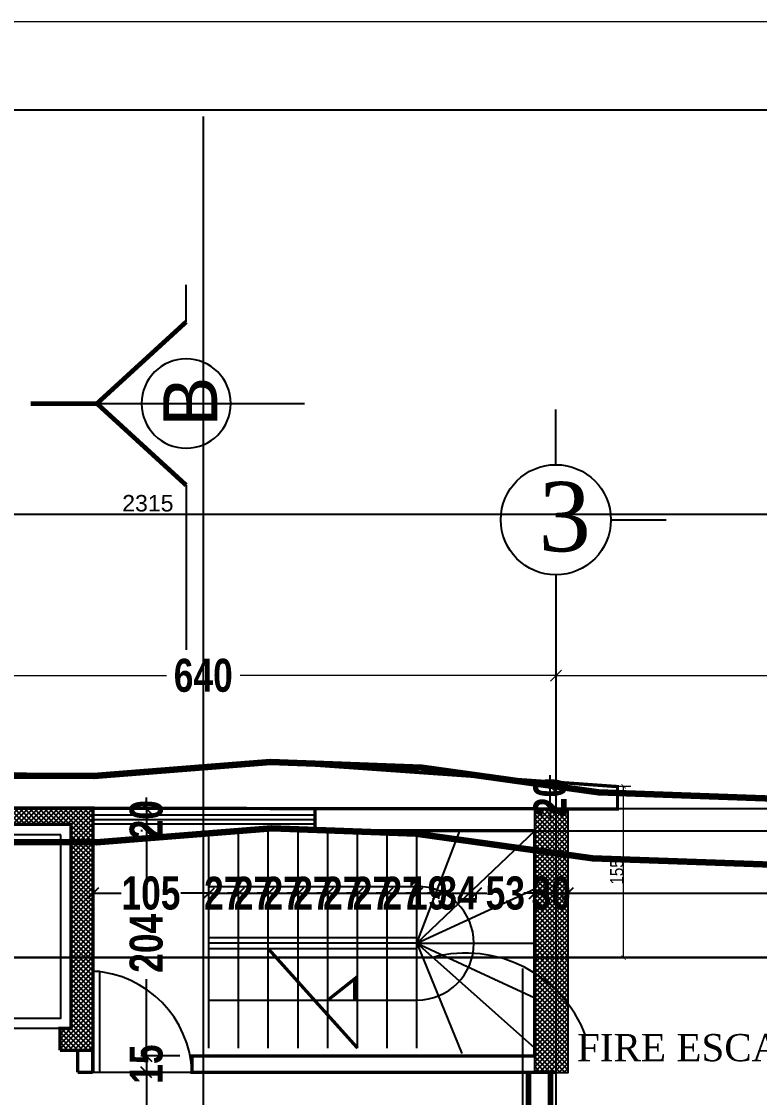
# Model space of a CAD drawing. Extents: x 250879 to 348495, y -51522 to -9360.
# Drawn here: x 337084 to 337754, y -42869 to -41892 of the extents above; entities that cross this region are included whole.
import ezdxf

# ---------------------------------------------------------------- set-up
doc = ezdxf.new("R2010")
doc.units = 0
doc.layers.get('0').update_dxf_attribs({"linetype": 'CONTINUOUS'})
doc.layers.get('DEFPOINTS').update_dxf_attribs({"color": 9, "linetype": 'CONTINUOUS'})
for name, color, linetype in [('AXIS', 1, 'CONTINUOUS'), ('COLUMN', 5, 'CONTINUOUS'), ('DIM', 3, 'CONTINUOUS'), ('FURNITURE', 4, 'CONTINUOUS'), ('HATCH', 8, 'CONTINUOUS'), ('TEXT', 3, 'CONTINUOUS'), ('WALL', 7, 'CONTINUOUS'), ('WALL1', 2, 'CONTINUOUS')]:
    doc.layers.add(name, color=color, linetype=linetype)
for name, color, linetype, lineweight in [('dimention', 151, 'CONTINUOUS', 13), ('excavation border', 5, 'CONTINUOUS', 30), ('VIS', 8, 'CONTINUOUS', 18)]:
    doc.layers.add(name, color=color, linetype=linetype, lineweight=lineweight)
doc.styles.add('CITYBLUEPRINT', font='cityb___.ttf', dxfattribs={"width": 0.8})
doc.styles.get("Standard").update_dxf_attribs({"font": 'sanss___.ttf', "height": 15})
doc.styles.add('style2', font='romantic.ttf', dxfattribs={"height": 50})
doc.styles.add('yon', font='ARIALN.TTF')
doc.dimstyles.new('50', dxfattribs={"dimtxt": 30, "dimasz": 10, "dimexe": 5, "dimexo": 6, "dimgap": 5, "dimtad": 0, "dimdec": 0, "dimdsep": 46, "dimtxsty": 'CITYBLUEPRINT', "dimblk1": 'OBLIQUE', "dimblk2": 'OBLIQUE', "dimsah": 1, "dimcen": 0.05, "dimdle": 0.03, "dimclrd": 24, "dimclre": 22, "dimclrt": 30, "dimadec": 0, "dimazin": 0, "dimtfac": 1, "dimtdec": 0, "dimtix": 1, "dimtmove": 0, "dimatfit": 3, "dimldrblk": 'OBLIQUE', "dimfxl": 1, "dimtolj": 1, "dimtzin": 0, "dimarcsym": 0})
doc.dimstyles.new('CM', dxfattribs={"dimscale": 0, "dimtxt": 12, "dimasz": 0.4, "dimexe": 50, "dimexo": 1000, "dimgap": 0.03, "dimtad": 1, "dimdec": 0, "dimzin": 0, "dimdsep": 46, "dimtxsty": 'yon', "dimblk": 'Ar thick3', "dimcen": 3, "dimdle": 8, "dimse1": 1, "dimse2": 1, "dimclrd": 8, "dimclre": 8, "dimclrt": 30, "dimadec": 0, "dimazin": 0, "dimtfac": 1, "dimtdec": 0, "dimtix": 1, "dimtmove": 1, "dimatfit": 3, "dimfxl": 50, "dimtolj": 1, "dimtzin": 0, "dimlwd": 9, "dimarcsym": 0})
doc.dimstyles.new('STANDARD$0', dxfattribs={"dimscale": 0, "dimtxt": 12, "dimasz": 8, "dimexe": 15, "dimexo": 0.0625, "dimgap": 2, "dimtad": 1, "dimdec": 0, "dimzin": 0, "dimdsep": 46, "dimtxsty": 'Standard', "dimblk1": 'ARCHTICK', "dimblk2": 'ARCHTICK', "dimsah": 1, "dimcen": 0.09, "dimdle": 15, "dimclrd": 3, "dimclre": 3, "dimclrt": 3, "dimazin": 0, "dimtfac": 1, "dimtdec": 0, "dimtofl": 0, "dimtmove": 1, "dimatfit": 3, "dimldrblk": 'ARCHTICK', "dimfxl": 1.0455, "dimfxlon": 1, "dimtolj": 1, "dimtzin": 0, "dimarcsym": 0})

# ---------------------------------------------------------------- blocks, each defined once
blk = doc.blocks.new('_ARCHTICK')
at = {"color": 0, "linetype": 'ByBlock', "const_width": 0.15}
blk.add_lwpolyline([(-0.5, -0.5), (0.5, 0.5)], dxfattribs=at)
blk = doc.blocks.new('*D2175')
at = {"layer": 'DEFPOINTS', "color": 0, "linetype": 'Continuous', "transparency": 16777216}
for p in [(338355.81, -42338.97), (336040.81, -42440.74), (338355.81, -42440.74)]:
    blk.add_point(p, dxfattribs=at)
at = {"layer": 'WALL', "color": 3, "linetype": 'Continuous', "lineweight": -2, "transparency": 16777216}
for p, q in [((336040.81, -42340.01), (336040.81, -42323.97)), ((338355.81, -42340.01), (338355.81, -42323.97)), ((336025.81, -42338.97), (338370.81, -42338.97))]:
    blk.add_line(p, q, dxfattribs=at)
at = {"layer": 'WALL', "color": 3, "linetype": 'Continuous', "lineweight": -2, "transparency": 16777216, "xscale": 8, "yscale": 8, "zscale": 8, "rotation": 180}
blk.add_blockref('_ARCHTICK', (336040.81, -42338.97), dxfattribs=at)
at = {"layer": 'WALL', "color": 3, "linetype": 'Continuous', "lineweight": -2, "transparency": 16777216, "xscale": 8, "yscale": 8, "zscale": 8}
blk.add_blockref('_ARCHTICK', (338355.81, -42338.97), dxfattribs=at)
at = {"layer": 'WALL', "color": 3, "linetype": 'Continuous', "transparency": 16777216, "insert": (337198.31, -42329.23), "char_height": 15, "attachment_point": 5}
blk.add_mtext('\\A1;2315', dxfattribs=at)
blk = doc.blocks.new('ST')
at = {"layer": 'WALL', "linetype": 'Continuous'}
for p, q in [((289093.86, -12839.65), (289282.86, -12839.65)), ((289093.86, -12942.85), (289282.86, -12942.85))]:
    blk.add_line(p, q, dxfattribs=at)
at = {"layer": 'WALL', "linetype": 'Continuous', "const_width": 3}
for points in [[(289147.86, -12896.25), (289228.86, -12986.4)], [(289201.86, -12942.85), (289226.39, -12923.44), (289226.39, -12942.85)]]:
    blk.add_lwpolyline(points, dxfattribs=at)
at = {"layer": 'WALL', "linetype": 'Continuous'}
blk.add_arc((289282.86, -12891.25), 51.6, 270, 90, dxfattribs=at)
blk = doc.blocks.new('sec')
at = {"layer": 'WALL'}
for p, q in [((0, 105.9), (0, 319.4)), ((0, 105.9), (-115.7, 0)), ((-115.7, 0), (153.7, 0)), ((0, -105.9), (0, -153.8))]:
    blk.add_line(p, q, dxfattribs=at)
at = {"layer": 'WALL', "const_width": 6}
for points in [[(0, 105.9), (-115.7, 0), (-201.5, 0)], [(0, -105.9), (-115.7, 0)]]:
    blk.add_lwpolyline(points, dxfattribs=at)
at = {"layer": 'WALL'}
blk.add_circle((0, 0), 57.9, dxfattribs=at)
blk = doc.blocks.new('_Oblique')
at = {"color": 0, "lineweight": -2}
blk.add_line((-0.5, -0.5), (0.5, 0.5), dxfattribs=at)
blk = doc.blocks.new('*D2163')
at = {"layer": 'DEFPOINTS', "color": 0, "linetype": 'Continuous', "lineweight": 5, "transparency": 16777216}
for p in [(328671.29, -10833.2), (328671.29, -10833.2), (328030.97, -10845.64)]:
    blk.add_point(p, dxfattribs=at)
at = {"layer": 'VIS', "color": 22, "linetype": 'Continuous', "lineweight": -2, "transparency": 16777216}
for p, q in [((328030.97, -10839.64), (328030.97, -10828.2)), ((328671.29, -10827.2), (328671.29, -10828.2))]:
    blk.add_line(p, q, dxfattribs=at)
at = {"layer": 'VIS', "color": 24, "linetype": 'Continuous', "lineweight": -2, "transparency": 16777216}
for p, q in [((328030.94, -10833.2), (328317.63, -10833.2)), ((328671.32, -10833.2), (328384.62, -10833.2))]:
    blk.add_line(p, q, dxfattribs=at)
at = {"layer": 'VIS', "color": 24, "linetype": 'Continuous', "lineweight": -2, "transparency": 16777216, "xscale": 10, "yscale": 10, "zscale": 10, "rotation": 180}
blk.add_blockref('_Oblique', (328030.97, -10833.2), dxfattribs=at)
at = {"layer": 'VIS', "color": 24, "linetype": 'Continuous', "lineweight": -2, "transparency": 16777216, "xscale": 10, "yscale": 10, "zscale": 10}
blk.add_blockref('_Oblique', (328671.29, -10833.2), dxfattribs=at)
at = {"layer": 'VIS', "color": 30, "linetype": 'Continuous', "lineweight": 5, "transparency": 16777216, "insert": (328351.13, -10833.2), "char_height": 30, "attachment_point": 5, "style": 'CITYBLUEPRINT'}
blk.add_mtext('\\A1;640', dxfattribs=at)
blk = doc.blocks.new('*D2164')
at = {"layer": 'DEFPOINTS', "color": 0, "linetype": 'Continuous', "lineweight": 5, "transparency": 16777216}
for p in [(328671.29, -10833.2), (329123.76, -10833.2), (329123.76, -10833.2)]:
    blk.add_point(p, dxfattribs=at)
at = {"layer": 'VIS', "color": 22, "linetype": 'Continuous', "lineweight": -2, "transparency": 16777216}
for p, q in [((328671.29, -10827.2), (328671.29, -10828.2)), ((329123.76, -10827.2), (329123.76, -10828.2))]:
    blk.add_line(p, q, dxfattribs=at)
at = {"layer": 'VIS', "color": 24, "linetype": 'Continuous', "lineweight": -2, "transparency": 16777216}
for p, q in [((328671.26, -10833.2), (328866.66, -10833.2)), ((329123.79, -10833.2), (328928.39, -10833.2))]:
    blk.add_line(p, q, dxfattribs=at)
at = {"layer": 'VIS', "color": 24, "linetype": 'Continuous', "lineweight": -2, "transparency": 16777216, "xscale": 10, "yscale": 10, "zscale": 10, "rotation": 180}
blk.add_blockref('_Oblique', (328671.29, -10833.2), dxfattribs=at)
at = {"layer": 'VIS', "color": 24, "linetype": 'Continuous', "lineweight": -2, "transparency": 16777216, "xscale": 10, "yscale": 10, "zscale": 10}
blk.add_blockref('_Oblique', (329123.76, -10833.2), dxfattribs=at)
at = {"layer": 'VIS', "color": 30, "linetype": 'Continuous', "lineweight": 5, "transparency": 16777216, "insert": (328897.52, -10833.2), "char_height": 30, "attachment_point": 5, "style": 'CITYBLUEPRINT'}
blk.add_mtext('\\A1;452', dxfattribs=at)
blk = doc.blocks.new('*D2190')
at = {"layer": 'DEFPOINTS', "color": 0, "linetype": 'Continuous', "transparency": 16777216}
for p in [(337199.39, -42606.39), (337196.97, -42626.39), (337199.39, -42626.39)]:
    blk.add_point(p, dxfattribs=at)
at = {"layer": 'VIS', "color": 24, "linetype": 'Continuous', "lineweight": -2, "transparency": 16777216}
for p, q in [((337196.97, -42606.39), (337196.97, -42596.39)), ((337196.97, -42606.39), (337196.97, -42626.39)), ((337196.97, -42626.39), (337196.97, -42636.39))]:
    blk.add_line(p, q, dxfattribs=at)
at = {"layer": 'VIS', "color": 22, "linetype": 'Continuous', "lineweight": -2, "transparency": 16777216}
for p, q in [((337193.39, -42606.39), (337191.97, -42606.39)), ((337193.39, -42626.39), (337191.97, -42626.39))]:
    blk.add_line(p, q, dxfattribs=at)
at = {"layer": 'VIS', "color": 24, "linetype": 'Continuous', "lineweight": -2, "transparency": 16777216, "xscale": 10, "yscale": 10, "zscale": 10}
for p, rotation in [((337196.97, -42606.39), 270), ((337196.97, -42626.39), 90)]:
    blk.add_blockref('_Oblique', p, dxfattribs=dict(at, rotation=rotation))
at = {"layer": 'VIS', "color": 30, "linetype": 'Continuous', "lineweight": 5, "transparency": 16777216, "insert": (337196.97, -42616.39), "char_height": 30, "attachment_point": 5, "rotation": 90, "style": 'CITYBLUEPRINT'}
blk.add_mtext('\\A1;20', dxfattribs=at)
blk = doc.blocks.new('*D2191')
at = {"layer": 'DEFPOINTS', "color": 0, "linetype": 'Continuous', "transparency": 16777216}
for p in [(337199.39, -42626.39), (337196.97, -42830.82), (337233.24, -42830.82)]:
    blk.add_point(p, dxfattribs=at)
at = {"layer": 'VIS', "color": 22, "linetype": 'Continuous', "lineweight": -2, "transparency": 16777216}
for p, q in [((337193.39, -42626.39), (337191.97, -42626.39)), ((337227.24, -42830.82), (337191.97, -42830.82))]:
    blk.add_line(p, q, dxfattribs=at)
at = {"layer": 'VIS', "color": 24, "linetype": 'Continuous', "lineweight": -2, "transparency": 16777216}
for p, q in [((337196.97, -42626.36), (337196.97, -42696.17)), ((337196.97, -42830.85), (337196.97, -42761.04))]:
    blk.add_line(p, q, dxfattribs=at)
at = {"layer": 'VIS', "color": 24, "linetype": 'Continuous', "lineweight": -2, "transparency": 16777216, "xscale": 10, "yscale": 10, "zscale": 10}
for p, rotation in [((337196.97, -42626.39), 90), ((337196.97, -42830.82), 270)]:
    blk.add_blockref('_Oblique', p, dxfattribs=dict(at, rotation=rotation))
at = {"layer": 'VIS', "color": 30, "linetype": 'Continuous', "lineweight": 5, "transparency": 16777216, "insert": (337196.97, -42728.61), "char_height": 30, "attachment_point": 5, "rotation": 90, "style": 'CITYBLUEPRINT'}
blk.add_mtext('\\A1;204', dxfattribs=at)
blk = doc.blocks.new('*D2192')
at = {"layer": 'DEFPOINTS', "color": 0, "linetype": 'Continuous', "transparency": 16777216}
for p in [(337233.24, -42830.82), (337196.97, -42845.82), (337232.72, -42845.82)]:
    blk.add_point(p, dxfattribs=at)
at = {"layer": 'VIS', "color": 24, "linetype": 'Continuous', "lineweight": -2, "transparency": 16777216}
for p, q in [((337196.97, -42830.82), (337196.97, -42820.82)), ((337196.97, -42830.82), (337196.97, -42845.82)), ((337196.97, -42845.82), (337196.97, -42855.82))]:
    blk.add_line(p, q, dxfattribs=at)
at = {"layer": 'VIS', "color": 22, "linetype": 'Continuous', "lineweight": -2, "transparency": 16777216}
for p, q in [((337227.24, -42830.82), (337191.97, -42830.82)), ((337226.72, -42845.82), (337191.97, -42845.82))]:
    blk.add_line(p, q, dxfattribs=at)
at = {"layer": 'VIS', "color": 24, "linetype": 'Continuous', "lineweight": -2, "transparency": 16777216, "xscale": 10, "yscale": 10, "zscale": 10}
for p, rotation in [((337196.97, -42830.82), 270), ((337196.97, -42845.82), 90)]:
    blk.add_blockref('_Oblique', p, dxfattribs=dict(at, rotation=rotation))
at = {"layer": 'VIS', "color": 30, "linetype": 'Continuous', "lineweight": 5, "transparency": 16777216, "insert": (337196.97, -42838.32), "char_height": 30, "attachment_point": 5, "rotation": 90, "style": 'CITYBLUEPRINT'}
blk.add_mtext('\\A1;15', dxfattribs=at)
blk = doc.blocks.new('*D2193')
at = {"layer": 'DEFPOINTS', "color": 0, "linetype": 'Continuous', "transparency": 16777216}
for p in [(337232.72, -42845.82), (337196.97, -45525.88), (337203.78, -45525.88)]:
    blk.add_point(p, dxfattribs=at)
at = {"layer": 'VIS', "color": 22, "linetype": 'Continuous', "lineweight": -2, "transparency": 16777216}
for p, q in [((337226.72, -42845.82), (337191.97, -42845.82)), ((337197.78, -45525.88), (337191.97, -45525.88))]:
    blk.add_line(p, q, dxfattribs=at)
at = {"layer": 'VIS', "color": 24, "linetype": 'Continuous', "lineweight": -2, "transparency": 16777216}
for p, q in [((337196.97, -42845.79), (337196.97, -44142.83)), ((337196.97, -45525.91), (337196.97, -44228.87))]:
    blk.add_line(p, q, dxfattribs=at)
at = {"layer": 'VIS', "color": 24, "linetype": 'Continuous', "lineweight": -2, "transparency": 16777216, "xscale": 10, "yscale": 10, "zscale": 10}
for p, rotation in [((337196.97, -42845.82), 90), ((337196.97, -45525.88), 270)]:
    blk.add_blockref('_Oblique', p, dxfattribs=dict(at, rotation=rotation))
at = {"layer": 'VIS', "color": 30, "linetype": 'Continuous', "lineweight": 5, "transparency": 16777216, "insert": (337196.97, -44185.85), "char_height": 30, "attachment_point": 5, "rotation": 90, "style": 'CITYBLUEPRINT'}
blk.add_mtext('\\A1;2680', dxfattribs=at)
blk = doc.blocks.new('*D2228')
at = {"layer": 'DEFPOINTS', "color": 0, "linetype": 'Continuous', "transparency": 16777216}
for p in [(337253.68, -42683.15), (337253.68, -42683.22), (337148.56, -42683.73)]:
    blk.add_point(p, dxfattribs=at)
at = {"layer": 'VIS', "color": 24, "linetype": 'Continuous', "lineweight": -2, "transparency": 16777216}
for p, q in [((337148.53, -42683.15), (337173.97, -42683.15)), ((337253.71, -42683.15), (337228.26, -42683.15))]:
    blk.add_line(p, q, dxfattribs=at)
at = {"layer": 'VIS', "color": 22, "linetype": 'Continuous', "lineweight": -2, "transparency": 16777216}
for p, q in [((337148.56, -42677.73), (337148.56, -42678.15)), ((337253.68, -42677.22), (337253.68, -42678.15))]:
    blk.add_line(p, q, dxfattribs=at)
at = {"layer": 'VIS', "color": 24, "linetype": 'Continuous', "lineweight": -2, "transparency": 16777216, "xscale": 10, "yscale": 10, "zscale": 10, "rotation": 180}
blk.add_blockref('_Oblique', (337148.56, -42683.15), dxfattribs=at)
at = {"layer": 'VIS', "color": 24, "linetype": 'Continuous', "lineweight": -2, "transparency": 16777216, "xscale": 10, "yscale": 10, "zscale": 10}
blk.add_blockref('_Oblique', (337253.68, -42683.15), dxfattribs=at)
at = {"layer": 'VIS', "color": 30, "linetype": 'Continuous', "lineweight": 5, "transparency": 16777216, "insert": (337201.12, -42683.15), "char_height": 30, "attachment_point": 5, "style": 'CITYBLUEPRINT'}
blk.add_mtext('\\A1;105', dxfattribs=at)
blk = doc.blocks.new('*D2229')
at = {"layer": 'DEFPOINTS', "color": 0, "linetype": 'Continuous', "transparency": 16777216}
for p in [(337253.68, -42683.22), (337280.68, -42683.15), (337280.68, -42683.22)]:
    blk.add_point(p, dxfattribs=at)
at = {"layer": 'VIS', "color": 24, "linetype": 'Continuous', "lineweight": -2, "transparency": 16777216}
for p, q in [((337253.68, -42683.15), (337243.68, -42683.15)), ((337253.68, -42683.15), (337280.68, -42683.15)), ((337280.68, -42683.15), (337290.68, -42683.15))]:
    blk.add_line(p, q, dxfattribs=at)
at = {"layer": 'VIS', "color": 22, "linetype": 'Continuous', "lineweight": -2, "transparency": 16777216}
for p, q in [((337253.68, -42677.22), (337253.68, -42678.15)), ((337280.68, -42677.22), (337280.68, -42678.15))]:
    blk.add_line(p, q, dxfattribs=at)
at = {"layer": 'VIS', "color": 24, "linetype": 'Continuous', "lineweight": -2, "transparency": 16777216, "xscale": 10, "yscale": 10, "zscale": 10}
blk.add_blockref('_Oblique', (337253.68, -42683.15), dxfattribs=at)
at = {"layer": 'VIS', "color": 24, "linetype": 'Continuous', "lineweight": -2, "transparency": 16777216, "xscale": 10, "yscale": 10, "zscale": 10, "rotation": 180}
blk.add_blockref('_Oblique', (337280.68, -42683.15), dxfattribs=at)
at = {"layer": 'VIS', "color": 30, "linetype": 'Continuous', "lineweight": 5, "transparency": 16777216, "insert": (337267.18, -42683.15), "char_height": 30, "attachment_point": 5, "style": 'CITYBLUEPRINT'}
blk.add_mtext('\\A1;27', dxfattribs=at)
blk = doc.blocks.new('*D2230')
at = {"layer": 'DEFPOINTS', "color": 0, "linetype": 'Continuous', "transparency": 16777216}
for p in [(337280.68, -42683.22), (337307.68, -42683.15), (337307.68, -42683.22)]:
    blk.add_point(p, dxfattribs=at)
at = {"layer": 'VIS', "color": 24, "linetype": 'Continuous', "lineweight": -2, "transparency": 16777216}
for p, q in [((337280.68, -42683.15), (337270.68, -42683.15)), ((337280.68, -42683.15), (337307.68, -42683.15)), ((337307.68, -42683.15), (337317.68, -42683.15))]:
    blk.add_line(p, q, dxfattribs=at)
at = {"layer": 'VIS', "color": 22, "linetype": 'Continuous', "lineweight": -2, "transparency": 16777216}
for p, q in [((337280.68, -42677.22), (337280.68, -42678.15)), ((337307.68, -42677.22), (337307.68, -42678.15))]:
    blk.add_line(p, q, dxfattribs=at)
at = {"layer": 'VIS', "color": 24, "linetype": 'Continuous', "lineweight": -2, "transparency": 16777216, "xscale": 10, "yscale": 10, "zscale": 10}
blk.add_blockref('_Oblique', (337280.68, -42683.15), dxfattribs=at)
at = {"layer": 'VIS', "color": 24, "linetype": 'Continuous', "lineweight": -2, "transparency": 16777216, "xscale": 10, "yscale": 10, "zscale": 10, "rotation": 180}
blk.add_blockref('_Oblique', (337307.68, -42683.15), dxfattribs=at)
at = {"layer": 'VIS', "color": 30, "linetype": 'Continuous', "lineweight": 5, "transparency": 16777216, "insert": (337294.18, -42683.15), "char_height": 30, "attachment_point": 5, "style": 'CITYBLUEPRINT'}
blk.add_mtext('\\A1;27', dxfattribs=at)
blk = doc.blocks.new('*D2231')
at = {"layer": 'DEFPOINTS', "color": 0, "linetype": 'Continuous', "transparency": 16777216}
for p in [(337307.68, -42683.22), (337334.68, -42677.01), (337334.68, -42683.15)]:
    blk.add_point(p, dxfattribs=at)
at = {"layer": 'VIS', "color": 24, "linetype": 'Continuous', "lineweight": -2, "transparency": 16777216}
for p, q in [((337307.68, -42683.15), (337297.68, -42683.15)), ((337307.68, -42683.15), (337334.68, -42683.15)), ((337334.68, -42683.15), (337344.68, -42683.15))]:
    blk.add_line(p, q, dxfattribs=at)
at = {"layer": 'VIS', "color": 22, "linetype": 'Continuous', "lineweight": -2, "transparency": 16777216}
for p, q in [((337307.68, -42677.22), (337307.68, -42678.15)), ((337334.68, -42683.01), (337334.68, -42688.15))]:
    blk.add_line(p, q, dxfattribs=at)
at = {"layer": 'VIS', "color": 24, "linetype": 'Continuous', "lineweight": -2, "transparency": 16777216, "xscale": 10, "yscale": 10, "zscale": 10}
blk.add_blockref('_Oblique', (337307.68, -42683.15), dxfattribs=at)
at = {"layer": 'VIS', "color": 24, "linetype": 'Continuous', "lineweight": -2, "transparency": 16777216, "xscale": 10, "yscale": 10, "zscale": 10, "rotation": 180}
blk.add_blockref('_Oblique', (337334.68, -42683.15), dxfattribs=at)
at = {"layer": 'VIS', "color": 30, "linetype": 'Continuous', "lineweight": 5, "transparency": 16777216, "insert": (337321.18, -42683.15), "char_height": 30, "attachment_point": 5, "style": 'CITYBLUEPRINT'}
blk.add_mtext('\\A1;27', dxfattribs=at)
blk = doc.blocks.new('*D2232')
at = {"layer": 'DEFPOINTS', "color": 0, "linetype": 'Continuous', "transparency": 16777216}
for p in [(337334.68, -42677.01), (337361.68, -42677.01), (337361.68, -42683.15)]:
    blk.add_point(p, dxfattribs=at)
at = {"layer": 'VIS', "color": 24, "linetype": 'Continuous', "lineweight": -2, "transparency": 16777216}
for p, q in [((337334.68, -42683.15), (337324.68, -42683.15)), ((337334.68, -42683.15), (337361.68, -42683.15)), ((337361.68, -42683.15), (337371.68, -42683.15))]:
    blk.add_line(p, q, dxfattribs=at)
at = {"layer": 'VIS', "color": 22, "linetype": 'Continuous', "lineweight": -2, "transparency": 16777216}
for p, q in [((337334.68, -42683.01), (337334.68, -42688.15)), ((337361.68, -42683.01), (337361.68, -42688.15))]:
    blk.add_line(p, q, dxfattribs=at)
at = {"layer": 'VIS', "color": 24, "linetype": 'Continuous', "lineweight": -2, "transparency": 16777216, "xscale": 10, "yscale": 10, "zscale": 10}
blk.add_blockref('_Oblique', (337334.68, -42683.15), dxfattribs=at)
at = {"layer": 'VIS', "color": 24, "linetype": 'Continuous', "lineweight": -2, "transparency": 16777216, "xscale": 10, "yscale": 10, "zscale": 10, "rotation": 180}
blk.add_blockref('_Oblique', (337361.68, -42683.15), dxfattribs=at)
at = {"layer": 'VIS', "color": 30, "linetype": 'Continuous', "lineweight": 5, "transparency": 16777216, "insert": (337348.18, -42683.15), "char_height": 30, "attachment_point": 5, "style": 'CITYBLUEPRINT'}
blk.add_mtext('\\A1;27', dxfattribs=at)
blk = doc.blocks.new('*D2233')
at = {"layer": 'DEFPOINTS', "color": 0, "linetype": 'Continuous', "transparency": 16777216}
for p in [(337361.68, -42677.01), (337388.68, -42677.01), (337388.68, -42683.15)]:
    blk.add_point(p, dxfattribs=at)
at = {"layer": 'VIS', "color": 24, "linetype": 'Continuous', "lineweight": -2, "transparency": 16777216}
for p, q in [((337361.68, -42683.15), (337351.68, -42683.15)), ((337361.68, -42683.15), (337388.68, -42683.15)), ((337388.68, -42683.15), (337398.68, -42683.15))]:
    blk.add_line(p, q, dxfattribs=at)
at = {"layer": 'VIS', "color": 22, "linetype": 'Continuous', "lineweight": -2, "transparency": 16777216}
for p, q in [((337361.68, -42683.01), (337361.68, -42688.15)), ((337388.68, -42683.01), (337388.68, -42688.15))]:
    blk.add_line(p, q, dxfattribs=at)
at = {"layer": 'VIS', "color": 24, "linetype": 'Continuous', "lineweight": -2, "transparency": 16777216, "xscale": 10, "yscale": 10, "zscale": 10}
blk.add_blockref('_Oblique', (337361.68, -42683.15), dxfattribs=at)
at = {"layer": 'VIS', "color": 24, "linetype": 'Continuous', "lineweight": -2, "transparency": 16777216, "xscale": 10, "yscale": 10, "zscale": 10, "rotation": 180}
blk.add_blockref('_Oblique', (337388.68, -42683.15), dxfattribs=at)
at = {"layer": 'VIS', "color": 30, "linetype": 'Continuous', "lineweight": 5, "transparency": 16777216, "insert": (337375.18, -42683.15), "char_height": 30, "attachment_point": 5, "style": 'CITYBLUEPRINT'}
blk.add_mtext('\\A1;27', dxfattribs=at)
blk = doc.blocks.new('*D2234')
at = {"layer": 'DEFPOINTS', "color": 0, "linetype": 'Continuous', "transparency": 16777216}
for p in [(337388.68, -42677.01), (337415.68, -42677.01), (337415.68, -42683.15)]:
    blk.add_point(p, dxfattribs=at)
at = {"layer": 'VIS', "color": 24, "linetype": 'Continuous', "lineweight": -2, "transparency": 16777216}
for p, q in [((337388.68, -42683.15), (337378.68, -42683.15)), ((337388.68, -42683.15), (337415.68, -42683.15)), ((337415.68, -42683.15), (337425.68, -42683.15))]:
    blk.add_line(p, q, dxfattribs=at)
at = {"layer": 'VIS', "color": 22, "linetype": 'Continuous', "lineweight": -2, "transparency": 16777216}
for p, q in [((337388.68, -42683.01), (337388.68, -42688.15)), ((337415.68, -42683.01), (337415.68, -42688.15))]:
    blk.add_line(p, q, dxfattribs=at)
at = {"layer": 'VIS', "color": 24, "linetype": 'Continuous', "lineweight": -2, "transparency": 16777216, "xscale": 10, "yscale": 10, "zscale": 10}
blk.add_blockref('_Oblique', (337388.68, -42683.15), dxfattribs=at)
at = {"layer": 'VIS', "color": 24, "linetype": 'Continuous', "lineweight": -2, "transparency": 16777216, "xscale": 10, "yscale": 10, "zscale": 10, "rotation": 180}
blk.add_blockref('_Oblique', (337415.68, -42683.15), dxfattribs=at)
at = {"layer": 'VIS', "color": 30, "linetype": 'Continuous', "lineweight": 5, "transparency": 16777216, "insert": (337402.18, -42683.15), "char_height": 30, "attachment_point": 5, "style": 'CITYBLUEPRINT'}
blk.add_mtext('\\A1;27', dxfattribs=at)
blk = doc.blocks.new('*D2235')
at = {"layer": 'DEFPOINTS', "color": 0, "linetype": 'Continuous', "transparency": 16777216}
for p in [(337415.68, -42677.01), (337442.68, -42677.01), (337442.68, -42683.15)]:
    blk.add_point(p, dxfattribs=at)
at = {"layer": 'VIS', "color": 24, "linetype": 'Continuous', "lineweight": -2, "transparency": 16777216}
for p, q in [((337415.68, -42683.15), (337405.68, -42683.15)), ((337415.68, -42683.15), (337442.68, -42683.15)), ((337442.68, -42683.15), (337452.68, -42683.15))]:
    blk.add_line(p, q, dxfattribs=at)
at = {"layer": 'VIS', "color": 22, "linetype": 'Continuous', "lineweight": -2, "transparency": 16777216}
for p, q in [((337415.68, -42683.01), (337415.68, -42688.15)), ((337442.68, -42683.01), (337442.68, -42688.15))]:
    blk.add_line(p, q, dxfattribs=at)
at = {"layer": 'VIS', "color": 24, "linetype": 'Continuous', "lineweight": -2, "transparency": 16777216, "xscale": 10, "yscale": 10, "zscale": 10}
blk.add_blockref('_Oblique', (337415.68, -42683.15), dxfattribs=at)
at = {"layer": 'VIS', "color": 24, "linetype": 'Continuous', "lineweight": -2, "transparency": 16777216, "xscale": 10, "yscale": 10, "zscale": 10, "rotation": 180}
blk.add_blockref('_Oblique', (337442.68, -42683.15), dxfattribs=at)
at = {"layer": 'VIS', "color": 30, "linetype": 'Continuous', "lineweight": 5, "transparency": 16777216, "insert": (337429.18, -42683.15), "char_height": 30, "attachment_point": 5, "style": 'CITYBLUEPRINT'}
blk.add_mtext('\\A1;27', dxfattribs=at)
blk = doc.blocks.new('*D2236')
at = {"layer": 'DEFPOINTS', "color": 0, "linetype": 'Continuous', "transparency": 16777216}
for p in [(337442.68, -42677.01), (337462.14, -42677.5), (337462.14, -42683.15)]:
    blk.add_point(p, dxfattribs=at)
at = {"layer": 'VIS', "color": 24, "linetype": 'Continuous', "lineweight": -2, "transparency": 16777216}
for p, q in [((337442.68, -42683.15), (337432.68, -42683.15)), ((337442.68, -42683.15), (337462.14, -42683.15)), ((337462.14, -42683.15), (337472.14, -42683.15))]:
    blk.add_line(p, q, dxfattribs=at)
at = {"layer": 'VIS', "color": 22, "linetype": 'Continuous', "lineweight": -2, "transparency": 16777216}
for p, q in [((337442.68, -42683.01), (337442.68, -42688.15)), ((337462.14, -42683.5), (337462.14, -42688.15))]:
    blk.add_line(p, q, dxfattribs=at)
at = {"layer": 'VIS', "color": 24, "linetype": 'Continuous', "lineweight": -2, "transparency": 16777216, "xscale": 10, "yscale": 10, "zscale": 10}
blk.add_blockref('_Oblique', (337442.68, -42683.15), dxfattribs=at)
at = {"layer": 'VIS', "color": 24, "linetype": 'Continuous', "lineweight": -2, "transparency": 16777216, "xscale": 10, "yscale": 10, "zscale": 10, "rotation": 180}
blk.add_blockref('_Oblique', (337462.14, -42683.15), dxfattribs=at)
at = {"layer": 'VIS', "color": 30, "linetype": 'Continuous', "lineweight": 5, "transparency": 16777216, "insert": (337452.41, -42683.15), "char_height": 30, "attachment_point": 5, "style": 'CITYBLUEPRINT'}
blk.add_mtext('\\A1;19', dxfattribs=at)
blk = doc.blocks.new('*D2237')
at = {"layer": 'DEFPOINTS', "color": 0, "linetype": 'Continuous', "transparency": 16777216}
for p in [(337462.14, -42677.5), (337496.11, -42677.5), (337496.11, -42683.15)]:
    blk.add_point(p, dxfattribs=at)
at = {"layer": 'VIS', "color": 24, "linetype": 'Continuous', "lineweight": -2, "transparency": 16777216}
for p, q in [((337462.14, -42683.15), (337452.14, -42683.15)), ((337462.14, -42683.15), (337496.11, -42683.15)), ((337496.11, -42683.15), (337506.11, -42683.15))]:
    blk.add_line(p, q, dxfattribs=at)
at = {"layer": 'VIS', "color": 22, "linetype": 'Continuous', "lineweight": -2, "transparency": 16777216}
for p, q in [((337462.14, -42683.5), (337462.14, -42688.15)), ((337496.11, -42683.5), (337496.11, -42688.15))]:
    blk.add_line(p, q, dxfattribs=at)
at = {"layer": 'VIS', "color": 24, "linetype": 'Continuous', "lineweight": -2, "transparency": 16777216, "xscale": 10, "yscale": 10, "zscale": 10}
blk.add_blockref('_Oblique', (337462.14, -42683.15), dxfattribs=at)
at = {"layer": 'VIS', "color": 24, "linetype": 'Continuous', "lineweight": -2, "transparency": 16777216, "xscale": 10, "yscale": 10, "zscale": 10, "rotation": 180}
blk.add_blockref('_Oblique', (337496.11, -42683.15), dxfattribs=at)
at = {"layer": 'VIS', "color": 30, "linetype": 'Continuous', "lineweight": 5, "transparency": 16777216, "insert": (337479.12, -42683.15), "char_height": 30, "attachment_point": 5, "style": 'CITYBLUEPRINT'}
blk.add_mtext('\\A1;34', dxfattribs=at)
blk = doc.blocks.new('*D2238')
at = {"layer": 'DEFPOINTS', "color": 0, "linetype": 'Continuous', "transparency": 16777216}
for p in [(337496.11, -42677.5), (337549.54, -42677.5), (337549.54, -42683.15)]:
    blk.add_point(p, dxfattribs=at)
at = {"layer": 'VIS', "color": 24, "linetype": 'Continuous', "lineweight": -2, "transparency": 16777216}
for p, q in [((337496.08, -42683.15), (337501.7, -42683.15)), ((337549.57, -42683.15), (337543.95, -42683.15))]:
    blk.add_line(p, q, dxfattribs=at)
at = {"layer": 'VIS', "color": 22, "linetype": 'Continuous', "lineweight": -2, "transparency": 16777216}
for p, q in [((337496.11, -42683.5), (337496.11, -42688.15)), ((337549.54, -42683.5), (337549.54, -42688.15))]:
    blk.add_line(p, q, dxfattribs=at)
at = {"layer": 'VIS', "color": 24, "linetype": 'Continuous', "lineweight": -2, "transparency": 16777216, "xscale": 10, "yscale": 10, "zscale": 10, "rotation": 180}
blk.add_blockref('_Oblique', (337496.11, -42683.15), dxfattribs=at)
at = {"layer": 'VIS', "color": 24, "linetype": 'Continuous', "lineweight": -2, "transparency": 16777216, "xscale": 10, "yscale": 10, "zscale": 10}
blk.add_blockref('_Oblique', (337549.54, -42683.15), dxfattribs=at)
at = {"layer": 'VIS', "color": 30, "linetype": 'Continuous', "lineweight": 5, "transparency": 16777216, "insert": (337522.82, -42683.15), "char_height": 30, "attachment_point": 5, "style": 'CITYBLUEPRINT'}
blk.add_mtext('\\A1;53', dxfattribs=at)
blk = doc.blocks.new('*D2239')
at = {"layer": 'DEFPOINTS', "color": 0, "linetype": 'Continuous', "transparency": 16777216}
for p in [(337549.54, -42677.5), (337579.54, -42677.5), (337579.54, -42683.15)]:
    blk.add_point(p, dxfattribs=at)
at = {"layer": 'VIS', "color": 24, "linetype": 'Continuous', "lineweight": -2, "transparency": 16777216}
for p, q in [((337549.54, -42683.15), (337539.54, -42683.15)), ((337549.54, -42683.15), (337579.54, -42683.15)), ((337579.54, -42683.15), (337589.54, -42683.15))]:
    blk.add_line(p, q, dxfattribs=at)
at = {"layer": 'VIS', "color": 22, "linetype": 'Continuous', "lineweight": -2, "transparency": 16777216}
for p, q in [((337549.54, -42683.5), (337549.54, -42688.15)), ((337579.54, -42683.5), (337579.54, -42688.15))]:
    blk.add_line(p, q, dxfattribs=at)
at = {"layer": 'VIS', "color": 24, "linetype": 'Continuous', "lineweight": -2, "transparency": 16777216, "xscale": 10, "yscale": 10, "zscale": 10}
blk.add_blockref('_Oblique', (337549.54, -42683.15), dxfattribs=at)
at = {"layer": 'VIS', "color": 24, "linetype": 'Continuous', "lineweight": -2, "transparency": 16777216, "xscale": 10, "yscale": 10, "zscale": 10, "rotation": 180}
blk.add_blockref('_Oblique', (337579.54, -42683.15), dxfattribs=at)
at = {"layer": 'VIS', "color": 30, "linetype": 'Continuous', "lineweight": 5, "transparency": 16777216, "insert": (337564.54, -42683.15), "char_height": 30, "attachment_point": 5, "style": 'CITYBLUEPRINT'}
blk.add_mtext('\\A1;30', dxfattribs=at)
blk = doc.blocks.new('*D2240')
at = {"layer": 'DEFPOINTS', "color": 0, "linetype": 'Continuous', "transparency": 16777216}
for p in [(338356.52, -42626.39), (337579.54, -42677.5), (338356.52, -42683.15)]:
    blk.add_point(p, dxfattribs=at)
at = {"layer": 'VIS', "color": 22, "linetype": 'Continuous', "lineweight": -2, "transparency": 16777216}
for p, q in [((338356.52, -42632.39), (338356.52, -42688.15)), ((337579.54, -42683.5), (337579.54, -42688.15))]:
    blk.add_line(p, q, dxfattribs=at)
at = {"layer": 'VIS', "color": 24, "linetype": 'Continuous', "lineweight": -2, "transparency": 16777216}
for p, q in [((337579.51, -42683.15), (337939.27, -42683.15)), ((338356.55, -42683.15), (337996.79, -42683.15))]:
    blk.add_line(p, q, dxfattribs=at)
at = {"layer": 'VIS', "color": 24, "linetype": 'Continuous', "lineweight": -2, "transparency": 16777216, "xscale": 10, "yscale": 10, "zscale": 10, "rotation": 180}
blk.add_blockref('_Oblique', (337579.54, -42683.15), dxfattribs=at)
at = {"layer": 'VIS', "color": 24, "linetype": 'Continuous', "lineweight": -2, "transparency": 16777216, "xscale": 10, "yscale": 10, "zscale": 10}
blk.add_blockref('_Oblique', (338356.52, -42683.15), dxfattribs=at)
at = {"layer": 'VIS', "color": 30, "linetype": 'Continuous', "lineweight": 5, "transparency": 16777216, "insert": (337968.03, -42683.15), "char_height": 30, "attachment_point": 5, "style": 'CITYBLUEPRINT'}
blk.add_mtext('\\A1;777', dxfattribs=at)
blk = doc.blocks.new('huy')
at = {"layer": 'AXIS'}
h = blk.add_hatch(dxfattribs=at)
h.set_pattern_fill('ANSI37', color=256, style=0)
h.set_pattern_definition([(45, (-12919.7087, 458.9356), (-2.24506403, 2.24506403), []), (135, (-12919.7087, 458.9356), (-2.24506403, -2.24506403), [])])
h.paths.add_polyline_path([(322259.9, -40340.58), (322280.3, -40340.58), (322280.3, -40155.5), (322259.9, -40155.5)], flags=17)
h.paths.add_polyline_path([(322259.9, -40340.58), (322259.9, -40360.58), (322374.96, -40360.58), (322374.96, -40340.58)])
h.paths.add_polyline_path([(322259.9, -40140.5), (322259.9, -40155.5), (322500, -40155.5), (322500, -40340.58), (322490, -40340.58), (322490, -40360.58), (322520, -40360.58), (322520, -40140.5)])
at = {"layer": 'FURNITURE'}
blk.add_line((322490, -40340.58), (322374.96, -40340.58), dxfattribs=at)
at = {"layer": 'FURNITURE', "ltscale": 3}
for points in [[(322490.61, -40165), (322314.88, -40165), (322314.88, -40331.45), (322490.61, -40331.45)], [(322311.5, -40311.6), (322286.23, -40311.6), (322286.23, -40192.66), (322311.5, -40192.66)]]:
    blk.add_lwpolyline(points, close=True, dxfattribs=at)
at = {"layer": 'WALL', "ltscale": 3}
blk.add_line((322259.9, -40140.5), (322424.96, -40140.5), dxfattribs=at)
blk.add_line((322259.9, -40140.5), (322424.96, -40140.5), dxfattribs=at)
blk.add_line((322259.9, -40140.5), (322424.96, -40140.5), dxfattribs=at)
at = {"layer": 'WALL', "linetype": 'Continuous', "const_width": 3}
for points in [[(322374.96, -40360.58), (322259.9, -40360.58), (322259.9, -40140.5), (322484.96, -40140.5)], [(322259.9, -40140.5), (322424.96, -40140.5)], [(322259.9, -40140.5), (322424.96, -40140.5)], [(322484.96, -40140.5), (322520, -40140.5), (322520, -40360.58), (322490, -40360.58)], [(322490, -40340.58), (322500, -40340.58), (322500, -40155.5), (322280.3, -40155.5), (322280.3, -40340.58), (322374.96, -40340.58)], [(322374.96, -40340.58), (322374.96, -40360.58)], [(322490, -40340.58), (322490, -40360.58)], [(322500, -40340.58), (322490, -40340.58), (322490, -40360.58)]]:
    blk.add_lwpolyline(points, dxfattribs=at)
blk = doc.blocks.new('Ar thick3')
at = {"layer": 'dimention'}
blk.add_line((0, 16.2), (0, -16.2), dxfattribs=at)
at = {"layer": 'dimention', "const_width": 1.5}
blk.add_lwpolyline([(-5, -5.1), (5, 4.9)], dxfattribs=at)
blk = doc.blocks.new('*D2270')
at = {"layer": 'DEFPOINTS', "color": 0, "linetype": 'Continuous', "transparency": 16777216}
for p in [(337568.74, -42586.09), (337630.29, -42586.09), (337595.24, -42741.55)]:
    blk.add_point(p, dxfattribs=at)
at = {"layer": 'WALL', "color": 8, "linetype": 'Continuous', "lineweight": 9, "transparency": 16777216}
blk.add_line((337630.29, -42741.15), (337630.29, -42586.49), dxfattribs=at)
at = {"layer": 'WALL', "color": 8, "linetype": 'Continuous', "lineweight": 9, "transparency": 16777216, "xscale": 0.4, "yscale": 0.4, "zscale": 0.4}
for p, rotation in [((337630.29, -42586.09), 90), ((337630.29, -42741.55), 270)]:
    blk.add_blockref('Ar thick3', p, dxfattribs=dict(at, rotation=rotation))
at = {"layer": 'WALL', "color": 30, "linetype": 'Continuous', "transparency": 16777216, "insert": (337624.13, -42663.82), "char_height": 12, "attachment_point": 5, "rotation": 90, "style": 'yon'}
blk.add_mtext('\\A1;155', dxfattribs=at)
blk = doc.blocks.new('*D2274')
at = {"layer": 'DEFPOINTS', "color": 0, "linetype": 'Continuous', "transparency": 16777216}
for p in [(337563.63, -42586.09), (337568.74, -42586.09), (337568.74, -42606.39)]:
    blk.add_point(p, dxfattribs=at)
at = {"layer": 'WALL', "color": 24, "linetype": 'Continuous', "lineweight": -2, "transparency": 16777216}
for p, q in [((337563.63, -42586.09), (337563.63, -42576.09)), ((337563.63, -42606.39), (337563.63, -42586.09)), ((337563.63, -42606.39), (337563.63, -42616.39))]:
    blk.add_line(p, q, dxfattribs=at)
at = {"layer": 'WALL', "color": 22, "linetype": 'Continuous', "lineweight": -2, "transparency": 16777216}
for p, q in [((337562.74, -42586.09), (337558.63, -42586.09)), ((337562.74, -42606.39), (337558.63, -42606.39))]:
    blk.add_line(p, q, dxfattribs=at)
at = {"layer": 'WALL', "color": 24, "linetype": 'Continuous', "lineweight": -2, "transparency": 16777216, "xscale": 10, "yscale": 10, "zscale": 10}
for p, rotation in [((337563.63, -42586.09), 270), ((337563.63, -42606.39), 90)]:
    blk.add_blockref('_Oblique', p, dxfattribs=dict(at, rotation=rotation))
at = {"layer": 'WALL', "color": 30, "linetype": 'Continuous', "transparency": 16777216, "insert": (337563.63, -42596.24), "char_height": 30, "attachment_point": 5, "rotation": 90, "style": 'CITYBLUEPRINT'}
blk.add_mtext('\\A1;20', dxfattribs=at)
blk = doc.blocks.new('cbcb')
at = {"layer": 'AXIS'}
for p, q in [((328671.27, -10641.78), (328671.27, -10591.78)), ((328721.27, -10691.78), (328771.27, -10691.78)), ((328671.27, -10741.78), (328670.74, -14326.06)), ((328671.27, -10741.78), (328671.27, -10791.78)), ((327244.25, -11089.2), (329571.96, -11089.2))]:
    blk.add_line(p, q, dxfattribs=at)
blk.add_circle((328671.27, -10691.78), 50, dxfattribs=at)
at = {"layer": 'TEXT', "insert": (328655.52, -10657.38), "char_height": 63, "width": 240.4607, "attachment_point": 1, "style": 'style2'}
blk.add_mtext('3', dxfattribs=at)
at = {"layer": 'VIS', "linetype": 'Continuous', "lineweight": 5}
for base, p1, p2, picture, middle in [((328671.29, -10833.2), (328030.97, -10845.64), (328671.29, -10833.2), '*D2163', (328351.13, -10833.2)), ((329123.76, -10833.2), (328671.29, -10833.2), (329123.76, -10833.2), '*D2164', (328897.52, -10833.2))]:
    dim = blk.add_linear_dim(base=base, p1=p1, p2=p2, dimstyle='50', override={"dimtmove": 1}, dxfattribs=at)
    dim.commit()
    dim.dimension.update_dxf_attribs({"geometry": picture, "text_midpoint": middle})

msp = doc.modelspace()

# ---------------------------------------------------------------- hatches: boundary and pattern name
at = {"layer": 'AXIS'}
h = msp.add_hatch(dxfattribs=at)
h.set_pattern_fill('ANSI37', color=256, style=0)
h.set_pattern_definition([(45, (57062.54, -22448.721), (-2.24506403, 2.24506403), []), (135, (57062.54, -22448.721), (-2.24506403, -2.24506403), [])])
h.paths.add_polyline_path([(337549.53597, -42846.08531), (337549.53597, -42606.38944), (337579.53597, -42606.38944), (337579.53597, -42846.08531)])

# ---------------------------------------------------------------- linework, layer by layer
msp.add_line((323675.07505, -41972.08046), (348494.99403, -41972.08046), dxfattribs=at)
at = {"layer": 'COLUMN', "linetype": 'Continuous', "lineweight": 5}
msp.add_lwpolyline([(339114.11833, -41891.83563), (339114.11833, -47141.83563), (335426.61833, -47141.83563), (335426.61833, -41891.83563)], close=True, dxfattribs=at)
at = {"layer": 'COLUMN'}
msp.add_lwpolyline([(337549.53597, -42846.08531), (337549.53597, -42606.38944), (337579.53597, -42606.38944), (337579.53597, -42846.08531)], close=True, dxfattribs=at)
at = {"layer": 'excavation border', "lineweight": 200}
for points in [[(336977.17853, -42576.19936), (337149.12336, -42576.70838), (337309.54422, -42564.00701), (337446.92874, -42568.98519), (337607.33643, -42591.51056), (337775.26603, -42597.52439), (337914.93251, -42600.40549), (338052.77746, -42608.89293), (338136.63728, -42658.24482), (338195.4763, -42697.6637), (338257.61431, -42767.38158), (338366.63242, -42855.64725), (338364.12453, -42965.19489), (338362.36701, -43053.95152), (338396.2225, -43198.46264), (338431.4759, -43356.47758), (338493.92762, -43627.93944), (338520.52467, -43757.0992), (338565.79947, -43935.14915), (338632.48543, -44157.76945), (338644.18743, -44325.50981)], [(336974.8451, -42636.19271), (337151.40623, -42636.7154), (337310.82998, -42624.09298), (337441.6565, -42628.83353), (337602.07679, -42651.36066), (337773.57355, -42657.50224), (337912.46908, -42660.36744), (338034.73824, -42667.89584), (338104.6968, -42709.06677), (338155.75303, -42743.27162), (338216.06825, -42810.94436), (338305.97367, -42883.73559), (338304.13813, -42963.91434), (338302.22955, -43060.29919), (338337.73157, -43211.83847), (338372.95882, -43369.73619), (338435.30008, -43640.7179), (338462.03563, -43770.55021), (338507.96083, -43951.15797), (338573.09503, -44168.59798), (338584.50885, -44332.20753)]]:
    msp.add_lwpolyline(points, dxfattribs=at)
at = {"layer": 'FURNITURE', "ltscale": 3}
for p, q in [((337350.0587, -42606.38944), (337148.03597, -42606.38944)), ((337350.0587, -42612.38944), (337148.03597, -42612.38944)), ((337350.0587, -42616.38944), (337148.03597, -42616.38944)), ((337350.0587, -42620.38944), (337148.03597, -42620.38944)), ((337253.67607, -42823.75696), (337253.67607, -42626.38944)), ((337280.67607, -42823.75696), (337280.67607, -42626.38944)), ((337307.67607, -42823.75696), (337307.67607, -42626.38944)), ((337334.67607, -42823.75696), (337334.67607, -42626.38944)), ((337361.67607, -42823.75696), (337361.67607, -42626.38944)), ((337388.67607, -42823.75696), (337388.67607, -42626.38944)), ((337415.67607, -42823.75696), (337415.67607, -42626.38944)), ((337442.67607, -42823.75696), (337442.67607, -42626.38944)), ((337549.53597, -42626.38944), (337442.67607, -42728.60501)), ((337442.67607, -42728.60501), (337481.60237, -42626.38944)), ((337442.67607, -42728.60501), (337549.53597, -42679.21371)), ((337442.67607, -42723.60501), (337253.67607, -42723.60501)), ((337442.67607, -42728.60501), (337253.67607, -42728.60501)), ((337442.67607, -42728.60501), (337549.53597, -42728.60501)), ((337549.53597, -42823.75696), (337442.67607, -42728.60501)), ((337442.67607, -42728.60501), (337549.53597, -42777.9963)), ((337442.67607, -42728.60501), (337483.50649, -42828.75696)), ((337442.67607, -42733.60501), (337253.67607, -42733.60501)), ((337538.87763, -45526.8832), (337538.87763, -42751.55403))]:
    msp.add_line(p, q, dxfattribs=at)
at = {"layer": 'FURNITURE'}
for p, q in [((337148.42537, -42845.82057), (337148.42537, -42825.82057)), ((337148.42537, -42845.82057), (337148.42537, -42825.82057)), ((337238.42537, -42845.82057), (337151.61438, -42845.82057))]:
    msp.add_line(p, q, dxfattribs=at)
at = {"layer": 'FURNITURE', "flags": 128}
msp.add_lwpolyline([(337148.42537, -42845.82057), (337148.42537, -42753.85722), (337154.42537, -42753.85722), (337154.42537, -42845.82057), (337148.42537, -42845.82057)], dxfattribs=at)
at = {"layer": 'FURNITURE', "ltscale": 3}
msp.add_arc((337486.91769, -42854.16221), 116.66516, 20.76827168, 104.84191568, dxfattribs=at)
at = {"layer": 'FURNITURE'}
msp.add_arc((337142.8838, -42849.30143), 95.60496, 2.08653555, 86.67709067, dxfattribs=at)
at = {"layer": 'HATCH', "linetype": 'ByBlock', "ltscale": 3}
msp.add_line((337248.71817, -46147.68479), (337248.71817, -41978.1378), dxfattribs=at)
at = {"layer": 'WALL', "linetype": 'Continuous'}
for p, q in [((337549.53597, -42606.38944), (338373.31913, -42606.38944)), ((337549.53597, -42626.38944), (338356.51617, -42626.38944)), ((337148.42537, -42845.82057), (337148.42537, -42825.82057)), ((337148.42537, -42845.82057), (337148.42537, -42825.82057))]:
    msp.add_line(p, q, dxfattribs=at)
at = {"layer": 'WALL', "ltscale": 3}
msp.add_line((337148.42537, -42845.82057), (337148.42537, -42825.82057), dxfattribs=at)
at = {"layer": 'WALL', "color": 4, "linetype": 'Continuous'}
msp.add_xline((336888.45633, -42741.55403), (-1, 0), dxfattribs=at)
at = {"layer": 'WALL', "color": 4, "linetype": 'Continuous', "const_width": 3}
msp.add_lwpolyline([(336888.45633, -42606.38356), (336888.99875, -42569.68604), (337149.12336, -42576.70838), (337309.54422, -42564.00701), (337624.70959, -42586.35152), (337624.70959, -42606.65091), (336888.57247, -42605.73827)], dxfattribs=at)
at = {"layer": 'WALL', "linetype": 'Continuous', "const_width": 3}
for points in [[(337549.53597, -42606.38944), (337350.0587, -42606.38944)], [(337350.0587, -42626.38944), (337350.0587, -42606.38944), (337370.0587, -42606.38944)], [(337350.0587, -42626.38944), (337549.53597, -42626.38944), (337549.53597, -42830.82057), (337238.42537, -42830.82057), (337238.42537, -42845.82057), (337569.53597, -42845.82057)], [(337148.23635, -42825.82057), (337134.5587, -42825.82057)], [(337134.5587, -42825.82057), (337134.5587, -42845.82057)], [(337148.23635, -42825.82057), (337148.23635, -42845.82057)], [(337148.42537, -42825.82057), (337148.42537, -42845.82057)], [(337148.23635, -42845.82057), (337134.5587, -42845.82057)]]:
    msp.add_lwpolyline(points, dxfattribs=at)
at = {"layer": 'WALL', "linetype": 'Continuous', "ltscale": 3, "const_width": 5}
for points in [[(337543.87763, -42993.74056), (337543.87763, -42845.82057)], [(337563.87763, -42993.74056), (337563.87763, -42845.82057)]]:
    msp.add_lwpolyline(points, dxfattribs=at)

# ---------------------------------------------------------------- block references
at = {"layer": 'VIS', "linetype": 'Continuous', "lineweight": 5}
for name, p in [('cbcb', (8897.49344, -31652.34999)), ('huy', (14628.55908, -2465.23881))]:
    msp.add_blockref(name, p, dxfattribs=at)
at = {"layer": 'WALL', "linetype": 'Continuous'}
msp.add_blockref('ST', (48159.81641, -29837.35241), dxfattribs=at)
at = {"layer": 'WALL1', "xscale": -0.7000000000116418, "yscale": 0.7000000000116418, "zscale": 0.7, "rotation": 180}
msp.add_blockref('sec', (337233.09588, -42238.64318), dxfattribs=at)

# ---------------------------------------------------------------- texts
at = {"layer": 'DIM', "insert": (337212.31629, -42214.09919), "char_height": 49, "width": 359.60498, "attachment_point": 3, "rotation": 90}
msp.add_mtext('B', dxfattribs=at)
at = {"layer": 'TEXT', "insert": (337934.11591, -42810.97039), "char_height": 24.696, "width": 410.14629, "attachment_point": 3, "style": 'style2'}
msp.add_mtext('FIRE ESCAPE STAIR', dxfattribs=at)

# ---------------------------------------------------------------- dimensions: what is measured, and where the dimension line sits
at = {"layer": 'VIS', "linetype": 'Continuous', "lineweight": 5}
dim = msp.add_linear_dim(base=(337196.9676, -42626.38944), p1=(337199.38815, -42606.38944), p2=(337199.38815, -42626.38944), angle=90, dimstyle='50', dxfattribs=at)
dim.commit()
dim.dimension.update_dxf_attribs({"geometry": '*D2190', "text_midpoint": (337196.9676, -42616.38944)})
for base, p1, p2, picture, middle in [((337196.9676, -42830.82057), (337199.38815, -42626.38944), (337233.23635, -42830.82057), '*D2191', (337196.9676, -42728.60501)), ((337196.9676, -42845.82057), (337233.23635, -42830.82057), (337232.71817, -42845.82057), '*D2192', (337196.9676, -42838.32057)), ((337196.9676, -45525.8832), (337232.71817, -42845.82057), (337203.78081, -45525.8832), '*D2193', (337196.9676, -44185.85188))]:
    dim = msp.add_linear_dim(base=base, p1=p1, p2=p2, angle=90, dimstyle='50', override={"dimtmove": 1}, dxfattribs=at)
    dim.commit()
    dim.dimension.update_dxf_attribs({"geometry": picture, "text_midpoint": middle})
for base, p1, p2, picture, middle in [((338356.51617, -42683.14527), (337579.53597, -42677.49722), (338356.51617, -42626.38944), '*D2240', (337968.02607, -42683.14527)), ((337253.67607, -42683.14527), (337148.5587, -42683.73005), (337253.67607, -42683.2249), '*D2228', (337201.11739, -42683.14527)), ((337280.67607, -42683.14527), (337253.67607, -42683.2249), (337280.67607, -42683.2249), '*D2229', (337267.17607, -42683.14527)), ((337307.67607, -42683.14527), (337280.67607, -42683.2249), (337307.67607, -42683.2249), '*D2230', (337294.17607, -42683.14527)), ((337334.67607, -42683.14527), (337307.67607, -42683.2249), (337334.67607, -42677.00707), '*D2231', (337321.17607, -42683.14527)), ((337361.67607, -42683.14527), (337334.67607, -42677.00707), (337361.67607, -42677.00707), '*D2232', (337348.17607, -42683.14527)), ((337388.67607, -42683.14527), (337361.67607, -42677.00707), (337388.67607, -42677.00707), '*D2233', (337375.17607, -42683.14527)), ((337415.67607, -42683.14527), (337388.67607, -42677.00707), (337415.67607, -42677.00707), '*D2234', (337402.17607, -42683.14527)), ((337442.67607, -42683.14527), (337415.67607, -42677.00707), (337442.67607, -42677.00707), '*D2235', (337429.17607, -42683.14527)), ((337462.13922, -42683.14527), (337442.67607, -42677.00707), (337462.13922, -42677.49722), '*D2236', (337452.40764, -42683.14527)), ((337496.10602, -42683.14527), (337462.13922, -42677.49722), (337496.10602, -42677.49722), '*D2237', (337479.12262, -42683.14527)), ((337549.53597, -42683.14527), (337496.10602, -42677.49722), (337549.53597, -42677.49722), '*D2238', (337522.821, -42683.14527)), ((337579.53597, -42683.14527), (337549.53597, -42677.49722), (337579.53597, -42677.49722), '*D2239', (337564.53597, -42683.14527))]:
    dim = msp.add_linear_dim(base=base, p1=p1, p2=p2, dimstyle='50', override={"dimtmove": 1}, dxfattribs=at)
    dim.commit()
    dim.dimension.update_dxf_attribs({"geometry": picture, "text_midpoint": middle})
at = {"layer": 'WALL', "linetype": 'Continuous'}
dim = msp.add_linear_dim(base=(338355.81322, -42338.96747), p1=(336040.81322, -42440.73789), p2=(338355.81322, -42440.73789), dimstyle='STANDARD$0', override={"dimscale": 1}, dxfattribs=at)
dim.commit()
dim.dimension.update_dxf_attribs({"geometry": '*D2175', "text_midpoint": (337198.31322, -42329.23084)})
at = {"layer": 'WALL', "color": 4, "linetype": 'Continuous'}
dim = msp.add_linear_dim(base=(337563.62716, -42586.09005), p1=(337568.73594, -42606.38944), p2=(337568.73594, -42586.09005), angle=90, dimstyle='50', dxfattribs=at)
dim.commit()
dim.dimension.update_dxf_attribs({"geometry": '*D2274', "text_midpoint": (337563.62716, -42596.23975)})
dim = msp.add_linear_dim(base=(337630.28988, -42586.09005), p1=(337595.24198, -42741.55403), p2=(337568.73594, -42586.09005), angle=90, dimstyle='CM', override={"dimscale": 1}, dxfattribs=at)
dim.commit()
dim.dimension.update_dxf_attribs({"geometry": '*D2270', "text_midpoint": (337624.133, -42663.82204)})

doc.saveas('drawing.dxf')
